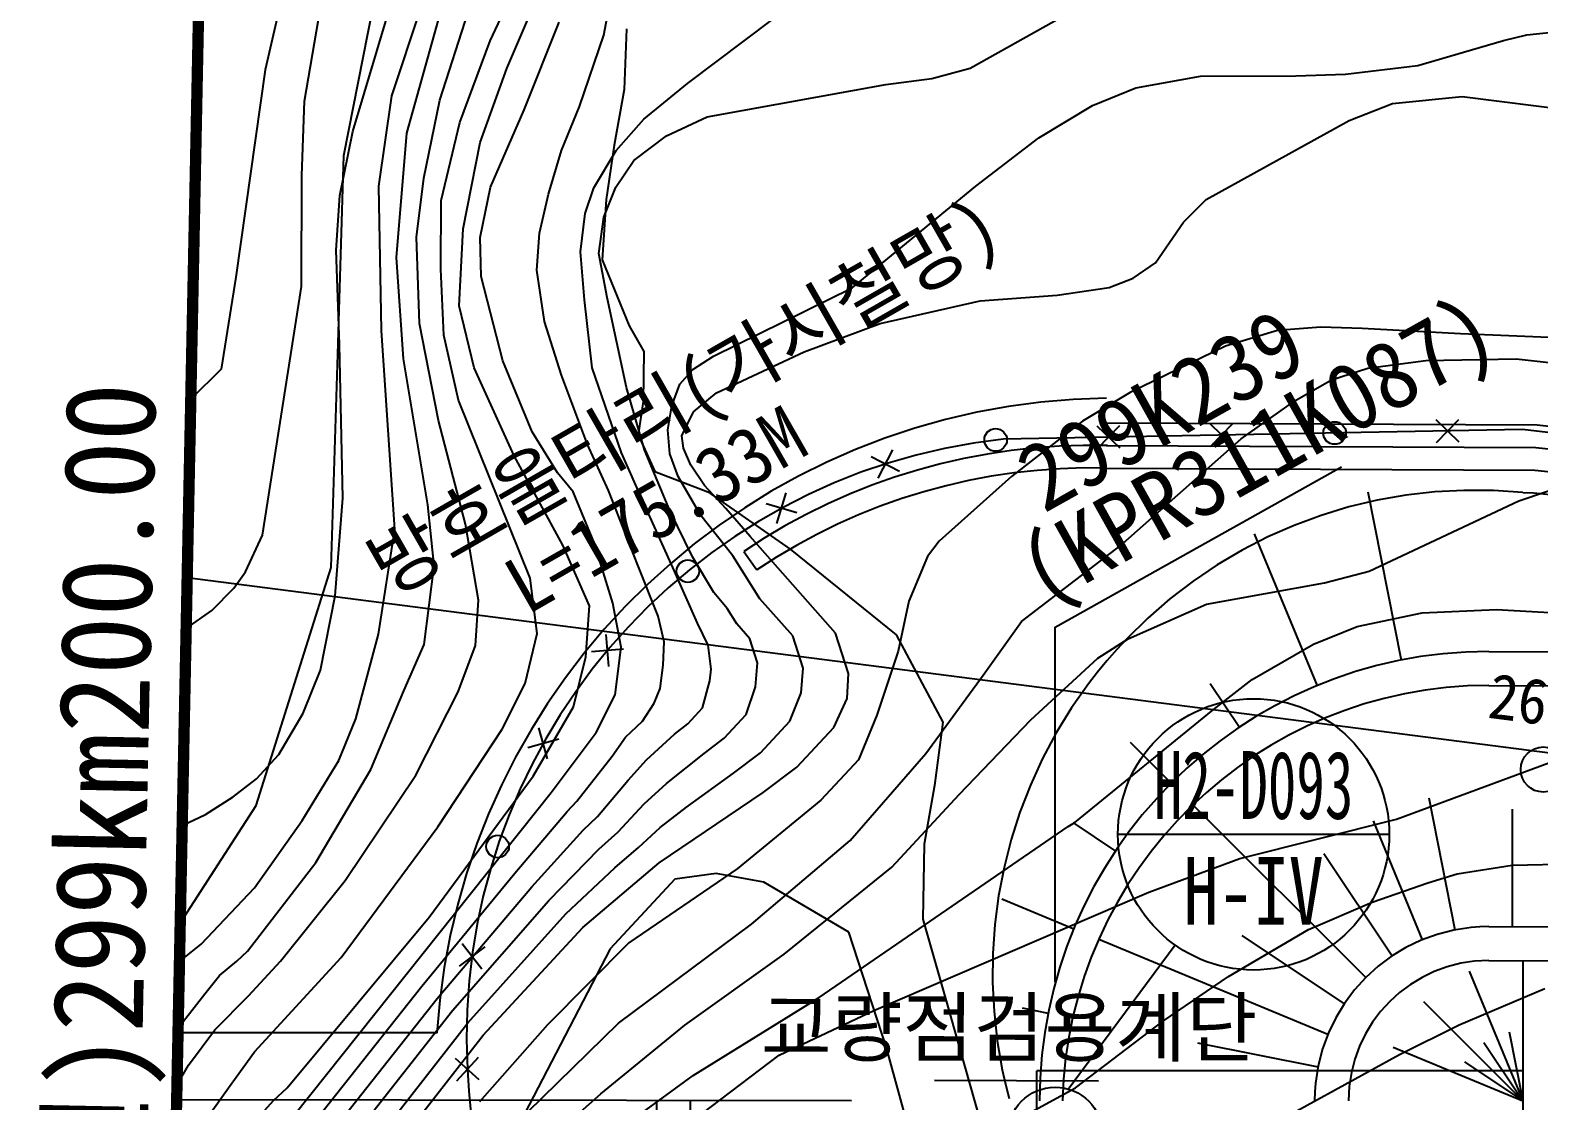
# Model space of a CAD drawing. Header units: millimetres. Extents: x 17638 to 18434, y 1103 to 1809.
# Drawn here: x 17713.3 to 17780, y 1484.3 to 1531.6 of the extents above; entities that cross this region are included whole.
import ezdxf
from ezdxf.enums import TextEntityAlignment as Align
from ezdxf.xclip import XClip

# ---------------------------------------------------------------- set-up
doc = ezdxf.new("R2010")
doc.units = ezdxf.units.MM
doc.header["$LTSCALE"] = 10
doc.header["$MEASUREMENT"] = 0
doc.header["$XCLIPFRAME"] = 2
doc.linetypes.add('A-CENTR01', pattern=[2, 1.25, -0.25, 0.25, -0.25])
for name, color, linetype in [('TN-MACL', 6, 'A-CENTR01'), ('TN-MANH', 4, 'Continuous'), ('TZ-BASE', 253, 'Continuous')]:
    doc.layers.add(name, color=color, linetype=linetype)
doc.layers.add('TX-PAPR', color=2, linetype='Continuous', plot=False)
doc.styles.add('GR', font='GulimChe.ttf')
doc.styles.add('HANA', font='GulimChe.ttf')
doc.styles.add('굴림체', font='GulimChe.ttf')

# ---------------------------------------------------------------- blocks, each defined once
blk = doc.blocks.new('JD-CDFDG5GDCH4')
at = {"layer": 'TZ-BASE'}
for p, q in [((5.482, 58.773, -256.605), (4.057, 52.597, -256.605)), ((14.014, 53.889, -250.01), (15.238, 56.516, -250.01)), ((19.038, 54.134, -247.01), (19.53, 56.717, -247.01)), ((35.234, 52.678, -245.01), (41.457, 56.158, -245.01)), ((5.791, 51.207, -255.01), (6.594, 55.912, -255.01)), ((14.742, 52.656, -249.01), (16.186, 56.015, -249.01)), ((7.541, 48.815, -256.394), (8.825, 55.313, -256.394)), ((7.929, 49.872, -254.01), (9.532, 55.193, -254.01)), ((9.659, 51.444, -253.01), (10.937, 55.307, -253.01)), ((10.324, 49.806, -252.01), (11.727, 54.815, -252.01)), ((11.777, 51.265, -251.01), (13.037, 55.153, -251.01)), ((22.736, 51.998, -246.01), (26.557, 54.877, -246.01)), ((15.519, 50.833, -248.01), (17.064, 54.714, -248.01)), ((17.958, 50.973, -247.01), (19.038, 54.134, -247.01)), ((20.045, 54.417, -232.064), (19.932, 51.732, -232.064)), ((58.829, 53.901, -244.01), (59.862, 54.147, -244.01)), ((59.862, 54.147, -244.01), (61.273, 54.292, -244.01)), ((12.662, 50.265, -250.01), (14.014, 53.889, -250.01)), ((55.038, 52.793, -244.01), (58.829, 53.901, -244.01)), ((51.838, 52.404, -244.01), (55.038, 52.793, -244.01)), ((4.057, 52.597, -256.605), (2.763, 43.432, -256.605)), ((13.562, 49.39, -249.01), (14.742, 52.656, -249.01)), ((31.511, 51.954, -245.01), (33.538, 52.221, -245.01)), ((33.538, 52.221, -245.01), (35.234, 52.678, -245.01)), ((42.565, 51.807, -244.01), (45.426, 52.322, -244.01)), ((45.426, 52.322, -244.01), (49.648, 52.331, -244.01)), ((49.648, 52.331, -244.01), (51.838, 52.404, -244.01)), ((9.083, 47.458, -253.01), (9.659, 51.444, -253.01)), ((19.932, 51.732, -232.064), (19.495, 49.271, -232.064)), ((20.803, 50.425, -246.01), (22.736, 51.998, -246.01)), ((23.607, 50.52, -245.01), (31.511, 51.954, -245.01)), ((40.646, 51.026, -244.01), (42.565, 51.807, -244.01)), ((53.916, 51.113, -243.01), (57.005, 51.423, -243.01)), ((57.005, 51.423, -243.01), (77.027, 48.86, -243.01)), ((5.672, 47.931, -255.01), (5.791, 51.207, -255.01)), ((11.08, 47.81, -251.01), (11.777, 51.265, -251.01)), ((14.02, 47.406, -248.01), (15.519, 50.833, -248.01)), ((17.161, 49.026, -247.01), (17.958, 50.973, -247.01)), ((38.282, 49.599, -244.01), (40.646, 51.026, -244.01)), ((52.003, 50.363, -243.01), (53.916, 51.113, -243.01)), ((11.84, 46.826, -250.01), (12.662, 50.265, -250.01)), ((19.577, 49.034, -246.01), (20.803, 50.425, -246.01)), ((21.811, 49.685, -245.01), (23.607, 50.52, -245.01)), ((45.679, 46.869, -243.01), (52.003, 50.363, -243.01)), ((7.361, 47.038, -254.01), (7.929, 49.872, -254.01)), ((9.869, 44.294, -252.01), (10.324, 49.806, -252.01)), ((12.817, 45.561, -249.01), (13.562, 49.39, -249.01)), ((20.364, 48.589, -245.01), (21.811, 49.685, -245.01)), ((35.495, 47.456, -244.01), (38.282, 49.599, -244.01)), ((7.269, 40.029, -256.394), (7.541, 48.815, -256.394)), ((16.594, 47.095, -247.01), (17.161, 49.026, -247.01)), ((18.59, 47.385, -246.01), (19.577, 49.034, -246.01)), ((19.495, 49.271, -232.064), (19.133, 46.862, -232.064)), ((19.561, 47.413, -245.01), (20.364, 48.589, -245.01)), ((5.659, 43.02, -255.01), (5.672, 47.931, -255.01)), ((9.205, 41.072, -253.01), (9.083, 47.458, -253.01)), ((10.744, 45.195, -251.01), (11.08, 47.81, -251.01)), ((13.56, 45.18, -248.01), (14.02, 47.406, -248.01)), ((18.216, 46.249, -246.01), (18.59, 47.385, -246.01)), ((19.03, 46.089, -245.01), (19.561, 47.413, -245.01)), ((30.014, 42.953, -244.01), (35.495, 47.456, -244.01)), ((7.196, 44.626, -254.01), (7.361, 47.038, -254.01)), ((11.83, 43.789, -250.01), (11.84, 46.826, -250.01)), ((16.19, 45.37, -247.01), (16.594, 47.095, -247.01)), ((19.133, 46.862, -232.064), (18.956, 44.19, -232.064)), ((44.675, 45.86, -243.01), (45.679, 46.869, -243.01)), ((17.998, 44.546, -246.01), (18.216, 46.249, -246.01)), ((18.81, 44.479, -245.01), (19.03, 46.089, -245.01)), ((12.634, 42.167, -249.01), (12.817, 45.561, -249.01)), ((43.435, 44.069, -243.01), (44.675, 45.86, -243.01)), ((10.887, 41.379, -251.01), (10.744, 45.195, -251.01)), ((13.616, 43.456, -248.01), (13.56, 45.18, -248.01)), ((16.072, 43.746, -247.01), (16.19, 45.37, -247.01)), ((7.345, 40.445, -254.01), (7.196, 44.626, -254.01)), ((10.181, 39.824, -252.01), (9.869, 44.294, -252.01)), ((18.181, 42.427, -246.01), (17.998, 44.546, -246.01)), ((19.19, 42.533, -245.01), (18.81, 44.479, -245.01)), ((18.956, 44.19, -232.064), (20.153, 41.274, -232.064)), ((42.456, 43.385, -243.01), (43.435, 44.069, -243.01)), ((2.763, 43.432, -256.605), (2.107, 39.361, -256.605)), ((11.96, 40.861, -250.01), (11.83, 43.789, -250.01)), ((14.571, 39.724, -248.01), (13.616, 43.456, -248.01)), ((16.418, 41.469, -247.01), (16.072, 43.746, -247.01)), ((41.395, 42.979, -243.01), (42.456, 43.385, -243.01)), ((3.937, 32.016, -255.01), (5.659, 43.02, -255.01)), ((23.881, 39.929, -244.01), (30.014, 42.953, -244.01)), ((39.091, 42.63, -243.01), (41.395, 42.979, -243.01)), ((13.295, 39.424, -249.01), (12.634, 42.167, -249.01)), ((18.524, 39.422, -246.01), (18.181, 42.427, -246.01)), ((20.035, 38.557, -245.01), (19.19, 42.533, -245.01)), ((31.252, 41.382, -243.01), (35.683, 42.377, -243.01)), ((35.683, 42.377, -243.01), (39.091, 42.63, -243.01)), ((11.729, 37.093, -251.01), (10.887, 41.379, -251.01)), ((17.161, 39.096, -247.01), (16.418, 41.469, -247.01)), ((27.898, 40.131, -243.01), (31.252, 41.382, -243.01)), ((9.785, 32.265, -253.01), (9.205, 41.072, -253.01)), ((12.604, 37.994, -250.01), (11.96, 40.861, -250.01)), ((20.153, 41.274, -232.064), (20.81, 40.135, -232.064)), ((48.837, 41.066, -242.01), (46.54, 40.385, -242.01)), ((50.744, 41.222, -242.01), (48.837, 41.066, -242.01)), ((52.58, 41.161, -242.01), (50.744, 41.222, -242.01)), ((56.922, 40.918, -242.01), (52.58, 41.161, -242.01)), ((68.938, 40.436, -242.01), (56.922, 40.918, -242.01)), ((7.494, 33.66, -254.01), (7.345, 40.445, -254.01)), ((20.81, 40.135, -232.064), (20.782, 37.931, -232.064)), ((24.015, 38.313, -243.01), (27.898, 40.131, -243.01)), ((46.54, 40.385, -242.01), (42.318, 38.332, -242.01)), ((6.979, 30.586, -256.394), (7.269, 40.029, -256.394)), ((11.249, 33.357, -252.01), (10.181, 39.824, -252.01)), ((15.073, 35.524, -249.01), (13.295, 39.424, -249.01)), ((15.862, 36.594, -248.01), (14.571, 39.724, -248.01)), ((19.817, 35.658, -246.01), (18.524, 39.422, -246.01)), ((22.979, 39.351, -244.01), (23.881, 39.929, -244.01)), ((51.222, 38.895, -241.01), (52.828, 39.402, -241.01)), ((52.828, 39.402, -241.01), (55.394, 39.738, -241.01)), ((55.394, 39.738, -241.01), (59.398, 39.82, -241.01)), ((59.398, 39.82, -241.01), (66.9, 38.984, -241.01)), ((2.107, 39.361, -256.605), (0.766, 38.034, -256.605)), ((18.316, 36.033, -247.01), (17.161, 39.096, -247.01)), ((22.394, 38.697, -244.01), (22.979, 39.351, -244.01)), ((49.606, 37.962, -241.01), (51.222, 38.895, -241.01)), ((20.838, 35.8, -245.01), (20.035, 38.557, -245.01)), ((22.044, 37.74, -244.01), (22.394, 38.697, -244.01)), ((23.008, 37.47, -243.01), (24.015, 38.313, -243.01)), ((42.318, 38.332, -242.01), (40.213, 37.057, -242.01)), ((15.771, 30.118, -250.01), (12.604, 37.994, -250.01)), ((20.782, 37.931, -232.064), (20.553, 36.454, -232.064)), ((21.861, 36.671, -244.01), (22.044, 37.74, -244.01)), ((22.489, 36.408, -243.01), (23.008, 37.47, -243.01)), ((47.229, 36.274, -241.01), (49.606, 37.962, -241.01)), ((12.913, 32.511, -251.01), (11.729, 37.093, -251.01)), ((40.213, 37.057, -242.01), (37.075, 34.613, -242.01)), ((41.873, 35.863, -393.01), (40.855, 36.845, -393.01)), ((40.873, 35.845, -393.01), (41.854, 36.863, -393.01)), ((41.272, 36.984, -393.01), (60.323, 36.896, -393.01)), ((41.272, 36.984, -393.01), (60.323, 36.896, -393.01)), ((46.872, 35.955, -393.01), (45.854, 36.936, -393.01)), ((45.872, 35.937, -393.01), (46.854, 36.955, -393.01)), ((56.87, 36.138, -393.01), (55.852, 37.119, -393.01)), ((55.87, 36.119, -393.01), (56.852, 37.138, -393.01)), ((60.323, 36.896, -393.01), (79.861, 34.803, -393.01)), ((60.323, 36.896, -393.01), (79.861, 34.803, -393.01)), ((16.991, 34.779, -248.01), (15.862, 36.594, -248.01)), ((20.553, 36.454, -232.064), (21.288, 34.84, -232.064)), ((21.952, 35.611, -244.01), (21.861, 36.671, -244.01)), ((22.558, 35.868, -243.01), (22.489, 36.408, -243.01)), ((41.874, 31.552, -241.01), (47.229, 36.274, -241.01)), ((17.224, 31.577, -249.01), (15.073, 35.524, -249.01)), ((19.24, 34.001, -247.01), (18.316, 36.033, -247.01)), ((20.807, 33.435, -246.01), (19.817, 35.658, -246.01)), ((21.949, 33.106, -245.01), (20.838, 35.8, -245.01)), ((22.324, 34.607, -244.01), (21.952, 35.611, -244.01)), ((22.887, 35.117, -243.01), (22.558, 35.868, -243.01)), ((32.118, 34.84, -393.01), (30.861, 35.488, -393.01)), ((31.165, 34.536, -393.01), (31.813, 35.793, -393.01)), ((41.268, 35.984, -393.01), (60.267, 35.897, -393.01)), ((60.267, 35.897, -393.01), (79.956, 33.787, -393.01)), ((17.674, 33.939, -248.01), (16.991, 34.779, -248.01)), ((21.288, 34.84, -232.064), (23.633, 33.93, -232.064)), ((23.487, 34.219, -243.01), (22.887, 35.117, -243.01)), ((41.263, 34.984, -393.01), (60.211, 34.897, -393.01)), ((60.211, 34.897, -393.01), (80.051, 32.771, -393.01)), ((23.333, 32.883, -244.01), (22.324, 34.607, -244.01)), ((24.426, 33.196, -243.01), (23.487, 34.219, -243.01)), ((37.075, 34.613, -242.01), (33.864, 31.752, -242.01)), ((59.504, 33.536, -240.01), (62.696, 34.618, -240.01)), ((7.155, 29.335, -254.01), (7.494, 33.66, -254.01)), ((18.626, 31.65, -248.01), (17.674, 33.939, -248.01)), ((20.545, 30.69, -247.01), (19.24, 34.001, -247.01)), ((22.081, 30.584, -246.01), (20.807, 33.435, -246.01)), ((23.633, 33.93, -232.064), (27.274, 31.405, -232.064)), ((27.575, 33.005, -393.01), (26.219, 33.407, -393.01)), ((26.695, 32.528, -393.01), (27.098, 33.884, -393.01)), ((52.832, 33.931, -393.01), (54.311, 26.493, -393.01)), ((52.885, 30.423, -240.01), (59.504, 33.536, -240.01)), ((59.688, 33.899, -393.01), (60.156, 33.897, -393.01)), ((60.156, 33.897, -393.01), (80.146, 31.755, -393.01)), ((11.536, 30.662, -252.01), (11.249, 33.357, -252.01)), ((22.962, 31.063, -245.01), (21.949, 33.106, -245.01)), ((24.745, 31.107, -244.01), (23.333, 32.883, -244.01)), ((25.511, 31.965, -243.01), (24.426, 33.196, -243.01)), ((9.065, 27.644, -253.01), (9.785, 32.265, -253.01)), ((13.493, 29.145, -251.01), (12.913, 32.511, -251.01)), ((47.8, 32.08, -393.01), (50.583, 25.362, -393.01)), ((3.189, 30.401, -255.01), (3.937, 32.016, -255.01)), ((18.399, 28.894, -249.01), (17.224, 31.577, -249.01)), ((18.656, 31.551, -248.01), (18.626, 31.65, -248.01)), ((19.427, 29.015, -248.01), (18.656, 31.551, -248.01)), ((29.285, 27.685, -243.01), (25.511, 31.965, -243.01)), ((27.274, 31.405, -232.064), (31.974, 27.604, -232.064)), ((33.864, 31.752, -242.01), (33.355, 31.077, -242.01)), ((37.51, 28.198, -241.01), (41.874, 31.552, -241.01)), ((23.899, 29.485, -245.01), (22.962, 31.063, -245.01)), ((25.939, 29.207, -244.01), (24.745, 31.107, -244.01)), ((25.229, 31.3, -393.01), (25.801, 30.48, -393.01)), ((33.355, 31.077, -242.01), (32.526, 29.098, -242.01)), ((0.607, 30.141, -393.01), (280, -5.761, -393.01)), ((2.664, 29.669, -255.01), (3.189, 30.401, -255.01)), ((3.663, 20.063, -256.394), (6.979, 30.586, -256.394)), ((11.088, 27.176, -252.01), (11.536, 30.662, -252.01)), ((16.089, 27.672, -250.01), (15.771, 30.118, -250.01)), ((21.44, 28.435, -247.01), (20.545, 30.69, -247.01)), ((23.177, 28.121, -246.01), (22.081, 30.584, -246.01)), ((50.915, 29.915, -240.01), (52.885, 30.423, -240.01)), ((1.699, 28.687, -255.01), (2.664, 29.669, -255.01)), ((24.49, 28.772, -245.01), (23.899, 29.485, -245.01)), ((45.701, 28.961, -240.01), (50.915, 29.915, -240.01)), ((6.507, 26.053, -254.01), (7.155, 29.335, -254.01)), ((13.362, 27.137, -251.01), (13.493, 29.145, -251.01)), ((18.235, 26.637, -249.01), (18.399, 28.894, -249.01)), ((19.81, 27.067, -248.01), (19.427, 29.015, -248.01)), ((24.92, 28.09, -245.01), (24.49, 28.772, -245.01)), ((27.39, 27.561, -244.01), (25.939, 29.207, -244.01)), ((32.526, 29.098, -242.01), (32.052, 26.881, -242.01)), ((42.231, 27.433, -240.01), (45.701, 28.961, -240.01)), ((55.23, 28.589, -239.01), (58.52, 28.731, -239.01)), ((58.52, 28.731, -239.01), (63.678, 28.443, -239.01)), ((0.562, 27.891, -255.01), (1.699, 28.687, -255.01)), ((21.705, 27.308, -247.01), (21.44, 28.435, -247.01)), ((23.644, 27.149, -246.01), (23.177, 28.121, -246.01)), ((25.495, 27.438, -245.01), (24.92, 28.09, -245.01)), ((35.808, 25.829, -241.01), (37.51, 28.198, -241.01)), ((52.353, 27.978, -239.01), (55.23, 28.589, -239.01)), ((8.07, 23.897, -253.01), (9.065, 27.644, -253.01)), ((15.552, 25.463, -250.01), (16.089, 27.672, -250.01)), ((19.257, 26.214, -393.01), (19.134, 27.623, -393.01)), ((25.839, 26.368, -245.01), (25.495, 27.438, -245.01)), ((27.849, 26.134, -244.01), (27.39, 27.561, -244.01)), ((29.858, 25.901, -243.01), (29.285, 27.685, -243.01)), ((31.974, 27.604, -232.064), (34.026, 23.744, -232.064)), ((40.892, 26.575, -240.01), (42.231, 27.433, -240.01)), ((50.434, 27.198, -239.01), (52.353, 27.978, -239.01)), ((10.193, 25.139, -252.01), (11.088, 27.176, -252.01)), ((12.591, 25.084, -251.01), (13.362, 27.137, -251.01)), ((19.9, 26.98, -393.01), (18.491, 26.857, -393.01)), ((19.538, 24.95, -248.01), (19.81, 27.067, -248.01)), ((21.662, 26.265, -247.01), (21.705, 27.308, -247.01)), ((23.779, 26.087, -246.01), (23.644, 27.149, -246.01)), ((32.052, 26.881, -242.01), (31.119, 24.059, -242.01)), ((47.716, 25.636, -239.01), (50.434, 27.198, -239.01)), ((58.188, 26.875, -393.01), (91.246, 26.723, -393.01)), ((5.74, 24.145, -254.01), (6.507, 26.053, -254.01)), ((17.698, 24.427, -249.01), (18.235, 26.637, -249.01)), ((21.53, 25.235, -247.01), (21.662, 26.265, -247.01)), ((23.728, 25.571, -246.01), (23.779, 26.087, -246.01)), ((25.75, 25.311, -245.01), (25.839, 26.368, -245.01)), ((27.772, 25.051, -244.01), (27.849, 26.134, -244.01)), ((37.927, 23.849, -240.01), (40.892, 26.575, -240.01)), ((14.533, 23.442, -250.01), (15.552, 25.463, -250.01)), ((23.404, 24.375, -246.01), (23.728, 25.571, -246.01)), ((29.793, 24.791, -243.01), (29.858, 25.901, -243.01)), ((33.274, 22.359, -241.01), (35.808, 25.829, -241.01)), ((45.857, 25.455, -393.01), (47.147, 23.525, -393.01)), ((45.994, 24.293, -239.01), (47.716, 25.636, -239.01)), ((58.188, 25.375, -393.01), (91.243, 25.223, -393.01)), ((8.732, 21.655, -252.01), (10.193, 25.139, -252.01)), ((10.725, 21.399, -251.01), (12.591, 25.084, -251.01)), ((18.691, 23.287, -248.01), (19.538, 24.95, -248.01)), ((21.264, 24.586, -247.01), (21.53, 25.235, -247.01)), ((25.337, 24.087, -245.01), (25.75, 25.311, -245.01)), ((27.27, 23.799, -244.01), (27.772, 25.051, -244.01)), ((29.203, 23.511, -243.01), (29.793, 24.791, -243.01)), ((4.659, 22.325, -254.01), (5.74, 24.145, -254.01)), ((15.912, 21.366, -249.01), (17.698, 24.427, -249.01)), ((20.752, 23.786, -247.01), (21.264, 24.586, -247.01)), ((22.752, 23.673, -246.01), (23.404, 24.375, -246.01)), ((24.359, 23.034, -245.01), (25.337, 24.087, -245.01)), ((31.119, 24.059, -242.01), (30.295, 22.077, -242.01)), ((39.868, 19.312, -239.01), (45.994, 24.293, -239.01)), ((7.314, 22.052, -253.01), (8.07, 23.897, -253.01)), ((11.699, 19.122, -250.01), (14.533, 23.442, -250.01)), ((16.55, 22.13, -393.01), (16.167, 23.491, -393.01)), ((19.997, 23.08, -247.01), (20.752, 23.786, -247.01)), ((22.158, 23.224, -246.01), (22.752, 23.673, -246.01)), ((25.966, 22.395, -244.01), (27.27, 23.799, -244.01)), ((27.573, 21.756, -243.01), (29.203, 23.511, -243.01)), ((34.026, 23.744, -232.064), (33.661, 20.94, -232.064)), ((34.751, 20.555, -240.01), (37.927, 23.849, -240.01)), ((17.039, 23.003, -393.01), (15.678, 22.619, -393.01)), ((16.704, 20.631, -248.01), (18.691, 23.287, -248.01)), ((19.4, 22.237, -247.01), (19.997, 23.08, -247.01)), ((20.92, 22.082, -246.01), (22.158, 23.224, -246.01)), ((23.468, 22.361, -245.01), (24.359, 23.034, -245.01)), ((42.323, 22.866, -393.01), (44.135, 21.054, -393.01)), ((54.105, 19.457, -238.01), (64.447, 23.295, -238.01)), ((3.677, 21.246, -254.01), (4.659, 22.325, -254.01)), ((5.691, 19.405, -253.01), (7.314, 22.052, -253.01)), ((17.84, 20.252, -247.01), (19.4, 22.237, -247.01)), ((20.108, 21.186, -246.01), (20.92, 22.082, -246.01)), ((21.809, 21.037, -245.01), (23.468, 22.361, -245.01)), ((24.778, 21.498, -244.01), (25.966, 22.395, -244.01)), ((30.295, 22.077, -242.01), (28.642, 20.296, -242.01)), ((29.933, 18.517, -241.01), (33.274, 22.359, -241.01)), ((6.304, 17.537, -252.01), (8.732, 21.655, -252.01)), ((7.594, 16.738, -251.01), (10.725, 21.399, -251.01)), ((11.311, 15.121, -249.01), (15.912, 21.366, -249.01)), ((22.698, 19.992, -244.01), (24.778, 21.498, -244.01)), ((26.088, 20.635, -243.01), (27.573, 21.756, -243.01)), ((2.643, 20.44, -254.01), (3.677, 21.246, -254.01)), ((18.751, 19.571, -246.01), (20.108, 21.186, -246.01)), ((20.817, 20.136, -245.01), (21.809, 21.037, -245.01)), ((33.661, 20.94, -232.064), (33.201, 18.351, -232.064)), ((0.299, 14.851, -256.394), (3.663, 20.063, -256.394)), ((0.38, 0.166, -248.01), (16.704, 20.631, -248.01)), ((1.418, 19.668, -254.01), (2.643, 20.44, -254.01)), ((17.41, 19.799, -247.01), (17.84, 20.252, -247.01)), ((19.661, 18.89, -245.01), (20.817, 20.136, -245.01)), ((21.482, 17.528, -243.01), (26.088, 20.635, -243.01)), ((28.642, 20.296, -242.01), (24.93, 17.262, -242.01)), ((31.774, 17.332, -240.01), (34.751, 20.555, -240.01)), ((45.094, 20.094, -393.01), (52.737, 12.452, -393.01)), ((55.522, 20.408, -393.01), (56.684, 14.562, -393.01)), ((0.386, 19.174, -254.01), (1.418, 19.668, -254.01)), ((3.578, 16.416, -253.01), (5.691, 19.405, -253.01)), ((15.093, 17.067, -247.01), (17.41, 19.799, -247.01)), ((18.116, 18.966, -246.01), (18.751, 19.571, -246.01)), ((21.525, 19.085, -244.01), (22.698, 19.992, -244.01)), ((47.169, 17.72, -238.01), (54.105, 19.457, -238.01)), ((53.061, 19.378, -393.01), (55.238, 14.123, -393.01)), ((59.226, 14.705, -393.01), (59.234, 19.9, -393.01)), ((7.411, 13.344, -250.01), (11.699, 19.122, -250.01)), ((15.846, 16.466, -246.01), (18.116, 18.966, -246.01)), ((18.821, 18.134, -245.01), (19.661, 18.89, -245.01)), ((20.571, 18.209, -244.01), (21.525, 19.085, -244.01)), ((28.566, 11.575, -239.01), (39.576, 19.134, -239.01)), ((39.576, 19.134, -239.01), (39.868, 19.312, -239.01)), ((39.776, 19.303, -393.01), (41.663, 18.042, -393.01)), ((16.599, 15.866, -245.01), (18.821, 18.134, -245.01)), ((19.527, 17.301, -244.01), (20.571, 18.209, -244.01)), ((25.564, 14.808, -241.01), (29.933, 18.517, -241.01)), ((33.201, 18.351, -232.064), (33.141, 15.031, -232.064)), ((3.269, 13.623, -252.01), (6.304, 17.537, -252.01)), ((18.105, 14.665, -243.01), (21.482, 17.528, -243.01)), ((43.145, 16.225, -238.01), (47.169, 17.72, -238.01)), ((50.882, 17.935, -393.01), (53.905, 13.411, -393.01)), ((56.775, 17.038, -237.01), (59.219, 17.429, -237.01)), ((59.219, 17.429, -237.01), (63.453, 17.503, -237.01)), ((4.731, 13.182, -251.01), (7.594, 16.738, -251.01)), ((10.986, 12.071, -247.01), (15.093, 17.067, -247.01)), ((17.352, 15.265, -244.01), (19.527, 17.301, -244.01)), ((22.179, 16.811, -239.288), (19.323, 13.723, -239.288)), ((24.93, 17.262, -242.01), (20.142, 13.986, -242.01)), ((24.001, 17.048, -239.288), (22.179, 16.811, -239.288)), ((26.112, 16.674, -239.288), (24.001, 17.048, -239.288)), ((27.008, 13.484, -240.01), (31.774, 17.332, -240.01)), ((55.485, 16.641, -237.01), (56.775, 17.038, -237.01)), ((1.225, 13.932, -253.01), (3.578, 16.416, -253.01)), ((11.665, 11.53, -246.01), (15.846, 16.466, -246.01)), ((29.873, 14.457, -239.288), (26.112, 16.674, -239.288)), ((30.974, 10.998, -238.01), (43.145, 16.225, -238.01)), ((53.026, 15.791, -237.01), (55.485, 16.641, -237.01)), ((12.343, 10.989, -245.01), (16.599, 15.866, -245.01)), ((36.636, 15.927, -393.01), (39.826, 14.606, -393.01)), ((50.206, 14.577, -237.01), (53.026, 15.791, -237.01)), ((5.024, 7.575, -249.01), (11.311, 15.121, -249.01)), ((13.022, 10.447, -244.01), (17.352, 15.265, -244.01)), ((19.687, 10.438, -241.01), (25.564, 14.808, -241.01)), ((33.141, 15.031, -232.064), (34.181, 11.417, -232.064)), ((58.188, 14.71, -393.01), (91.225, 14.559, -393.01)), ((13.7, 9.906, -243.01), (18.105, 14.665, -243.01)), ((31.538, 9.347, -239.288), (29.873, 14.457, -239.288)), ((40.932, 14.148, -393.01), (51.065, 9.95, -393.01)), ((46.672, 12.499, -237.01), (50.206, 14.577, -237.01)), ((47.254, 14.306, -393.01), (51.778, 11.283, -393.01)), ((0.265, 13.158, -253.01), (1.225, 13.932, -253.01)), ((2.798, 13.184, -252.01), (3.269, 13.623, -252.01)), ((13.767, 13.811, -393.01), (12.642, 12.955, -393.01)), ((13.633, 12.82, -393.01), (12.776, 13.946, -393.01)), ((19.323, 13.723, -239.288), (15.124, 5.664, -239.288)), ((20.142, 13.986, -242.01), (16.545, 10.368, -242.01)), ((22.617, 10.346, -240.01), (27.008, 13.484, -240.01)), ((2.035, 12.546, -252.01), (2.798, 13.184, -252.01)), ((3.32, 11.644, -251.01), (4.731, 13.182, -251.01)), ((3.589, 9.168, -250.01), (7.411, 13.344, -250.01)), ((57.312, 12.737, -393.01), (59.688, 7, -393.01)), ((58.188, 13.21, -393.01), (91.223, 13.059, -393.01)), ((59.688, 13.21, -393.01), (59.688, 7, -393.01)), ((1.383, 11.739, -252.01), (2.035, 12.546, -252.01)), ((2.398, 1.255, -247.01), (10.986, 12.071, -247.01)), ((43.785, 10.539, -237.01), (46.672, 12.499, -237.01)), ((0.439, 10.524, -252.01), (1.383, 11.739, -252.01)), ((1.829, 10.14, -251.01), (3.32, 11.644, -251.01)), ((3.1, 0.695, -246.01), (11.665, 11.53, -246.01)), ((22.995, 8.115, -239.01), (28.566, 11.575, -239.01)), ((34.181, 11.417, -232.064), (36.004, 4.961, -232.064)), ((55.297, 11.391, -393.01), (59.688, 7, -393.01)), ((56.877, 10.36, -236.01), (60.657, 11.964, -236.01)), ((3.802, 0.135, -245.01), (12.343, 10.989, -245.01)), ((26.792, 9.013, -238.01), (30.974, 10.998, -238.01)), ((37.535, 11.108, -393.01), (38.695, 10.877, -393.01)), ((0.205, 10.16, -252.01), (0.439, 10.524, -252.01)), ((0.668, 8.576, -251.01), (1.829, 10.14, -251.01)), ((4.504, -0.425, -244.01), (13.022, 10.447, -244.01)), ((16.545, 10.368, -242.01), (13.544, 6.957, -242.01)), ((15.667, 6.494, -241.01), (19.687, 10.438, -241.01)), ((18.905, 7.312, -240.01), (22.617, 10.346, -240.01)), ((39.896, 7.568, -237.01), (43.785, 10.539, -237.01)), ((54.237, 9.048, -236.01), (56.877, 10.36, -236.01)), ((59.083, 10.045, -393.01), (59.688, 7, -393.01)), ((11.651, 10, -393.01), (0.201, 10, -393.01)), ((11.651, 10, -393.01), (0.201, 10, -393.01)), ((5.207, -0.985, -243.01), (13.7, 9.906, -243.01)), ((32.32, 6.505, -239.288), (31.538, 9.347, -239.288)), ((45.29, 9.566, -393.01), (50.627, 8.504, -393.01)), ((53.951, 9.376, -393.01), (59.688, 7, -393.01)), ((57.963, 9.582, -393.01), (59.688, 7, -393.01)), ((2.588, 7.781, -250.01), (3.589, 9.168, -250.01)), ((13.524, 7.922, -393.01), (12.473, 8.868, -393.01)), ((13.472, 8.92, -393.01), (12.526, 7.869, -393.01)), ((22.945, 6.103, -238.01), (26.792, 9.013, -238.01)), ((45.036, 4.018, -236.01), (54.237, 9.048, -236.01)), ((57.107, 8.725, -393.01), (59.688, 7, -393.01)), ((0.155, 7.685, -251.01), (0.668, 8.576, -251.01)), ((17.657, 4.246, -239.01), (22.995, 8.115, -239.01)), ((59.688, 8.32, -393.01), (38.188, 8.32, -393.01)), ((38.188, -7, -393.01), (38.188, 8.32, -393.01)), ((59.688, 8.32, -393.01), (59.688, 0.82, -393.01)), ((1.376, 6.087, -250.01), (2.588, 7.781, -250.01)), ((4.429, 7.01, -249.01), (5.024, 7.575, -249.01)), ((33.662, 7.912, -393.01), (40.916, 7.891, -393.01)), ((37.598, 6.327, -237.01), (39.896, 7.568, -237.01)), ((29.987, 6.994, -495.437), (0.142, 7.045, -495.437)), ((3.645, 6.138, -249.01), (4.429, 7.01, -249.01)), ((15.906, 4.66, -240.01), (18.905, 7.312, -240.01)), ((21.359, 7.008, -393.01), (21.306, -8.127, -393.01)), ((22.859, 7.003, -393.01), (22.8, -9.715, -393.01))]:
    blk.add_line(p, q, dxfattribs=at)
at = {"layer": 'TZ-BASE', "ltscale": 0.2}
for p, q in [((59.678, 36.689, -393.01), (36.696, 36.269, -393.01)), ((79.64, 34.405, -393.01), (59.678, 36.689, -393.01))]:
    blk.add_line(p, q, dxfattribs=at)
at = {"layer": 'TZ-BASE'}
for centre, radius in [((36.367, 36.231, -393.01), 0.5), ((51.362, 36.537, -393.01), 0.5), ((22.75, 30.425, -393.01), 0.5), ((60.594, 21.654, -238.33), 1), ((14.338, 18.245, -393.01), 0.5)]:
    blk.add_circle(centre, radius, dxfattribs=at)
for centre, radius, start, end in [((41.631, 8.031, -393.01), 30.045, 90.69721, 176.24265), ((41.631, 8.031, -393.01), 30.045, 90.69721, 176.24265), ((40.585, 8.521, -393.01), 27.472, 88.48525, 123.98485), ((40.585, 8.521, -393.01), 26.472, 88.48525, 123.94985), ((57.565, 12.667, -393.01), 21.339, 84.28798, 195.12164), ((58.188, 7, -393.01), 19.875, 90, 180), ((58.188, 6.5, -393.01), 18.875, 90, 178.48205), ((58.188, 7, -393.01), 7.71, 90, 180), ((58.188, 7, -393.01), 6.21, 90, 180)]:
    blk.add_arc(centre, radius, start, end, dxfattribs=at)
at = {"layer": 'TZ-BASE', "ltscale": 0.2}
for centre, radius, start, end in [((39.592, 9.797, -393.01), 26.63, 96.24281, 183.02762), ((39.059, 9.561, -393.01), 26.086, 182.5724, 216.22272)]:
    blk.add_arc(centre, radius, start, end, dxfattribs=at)
at = {"layer": 'TZ-BASE', "style": 'HANA'}
for s, height, rotation, p in [('방호울타리(가시철망)', 2.5, 29.81861, (9.537, 29.272, -393.01)), ('L=175.33M', 2.5, 29.81861, (15.629, 28.457, -393.01)), ('261,000', 2, 352.67756, (58.083, 23.95, -393.01)), ('교량점검용계단', 2.5, 359.9653, (25.977, 9.002, -393.01))]:
    blk.add_text(s, height=height, rotation=rotation, dxfattribs=at).set_placement(p)
blk = doc.blocks.new('ba')
at = {"layer": 'TZ-BASE'}
for p, q in [((135.487, 393.018), (123.487, 393.018)), ((121.287, 381.751), (126.015, 388.125))]:
    blk.add_line(p, q, dxfattribs=at)
at = {"layer": 'TZ-BASE', "flags": 128}
blk.add_lwpolyline([(120.71, 386.482), (120.71, 402.185), (133.369, 409.271)], dxfattribs=at)
at = {"layer": 'TZ-BASE'}
blk.add_circle((129.487, 393.018), 6, dxfattribs=at)
at = {"layer": 'TZ-BASE', "style": 'GR'}
for s, p in [('(KPR311K087)', (120.202, 403.046)), ('299K239', (120.202, 407.194))]:
    blk.add_text(s, height=3, rotation=29.23871, dxfattribs=at).set_placement(p)
for s, width, p in [('H2-D093', 0.65, (129.487, 395.178)), ('H-IV', 0.8, (129.488, 390.518))]:
    blk.add_text(s, height=3, dxfattribs=dict(at, width=width)).set_placement(p, align=Align.MIDDLE)
blk = doc.blocks.new('123')
at = {"layer": 'TZ-BASE'}
blk.add_blockref('ba', (0, 0), dxfattribs=at)

msp = doc.modelspace()

# ---------------------------------------------------------------- linework, layer by layer
at = {"layer": 'TN-MACL', "const_width": 0.5}
msp.add_lwpolyline([(17721.109, 1552.268), (17718.089, 1402.298)], dxfattribs=at)
at = {"layer": 'TN-MANH'}
msp.add_circle((17758.599, 1482.783), 2.1, dxfattribs=at)
at = {"layer": 'TX-PAPR', "elevation": 393.01, "flags": 128}
msp.add_lwpolyline([(17721.109, 1552.283), (18419.599, 1552.283), (18419.599, 1402.283), (17718.088, 1402.283), (17721.109, 1552.283)], dxfattribs=at)

# ---------------------------------------------------------------- block references
at = {"layer": 'TZ-BASE'}
ref = msp.add_blockref('JD-CDFDG5GDCH4', (17719.599, 1477.283, 393.01), dxfattribs=at)
XClip(ref).set_block_clipping_path([(1.5103084745, 75), (700, 75), (700, -75), (-1.5103084745, -75)])
msp.add_blockref('123', (17637.889, 1103.051), dxfattribs=at)

# ---------------------------------------------------------------- texts
at = {"layer": 'TN-MACL', "style": '굴림체'}
msp.add_text('MATCH LINE 서기(현)299㎞200.00', height=4, rotation=88.84637, dxfattribs=at).set_placement((17716.034, 1477.355), align=Align.MIDDLE_CENTER)

doc.saveas('drawing.dxf')
